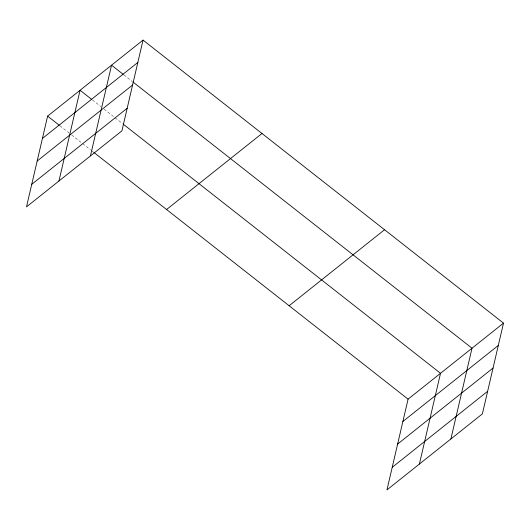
<?xml version="1.0" encoding="UTF-8"?>
<svg xmlns="http://www.w3.org/2000/svg" width="530" height="530" viewBox="0 0 530 530"><rect width="100%" height="100%" fill="white"/><g stroke="black" fill="none" stroke-linecap="round" stroke-linejoin="round"><path stroke-width="0.4" stroke-dasharray="2.65 1.99" d="M123.901 74.882L132.348 81.521M92.412 99.971L100.859 106.603M104.112 109.16L122.311 123.45M59.969 125.815L69.066 132.964M71.669 135.004L90.517 149.804M91.167 150.315L93.121 151.845"/><path stroke-width="0.79" d="M143.04 40.101L47.62 116.116L26.5 206.872L121.92 130.85L143.04 40.101L503.5 323.128L482.38 413.884L386.96 489.899L408.08 399.15L503.5 323.128M58.943 181.022L80.063 90.272L91.763 99.461M90.431 155.939L111.552 65.19L123.251 74.372M419.402 464.055L440.523 373.299L122.96 123.96M450.891 438.966L472.011 348.217L133.004 82.031M42.42 138.449L137.84 62.434M37.166 161.027L132.586 85.012M31.754 184.294L127.174 108.272M166.572 209.516L261.992 133.5M289.128 305.75L384.548 229.728M402.886 421.476L498.306 345.461M397.626 444.054L493.052 368.039M392.213 467.321L487.633 391.306M47.62 116.116L59.32 125.305M93.77 152.355L408.08 399.15"/></g></svg>
